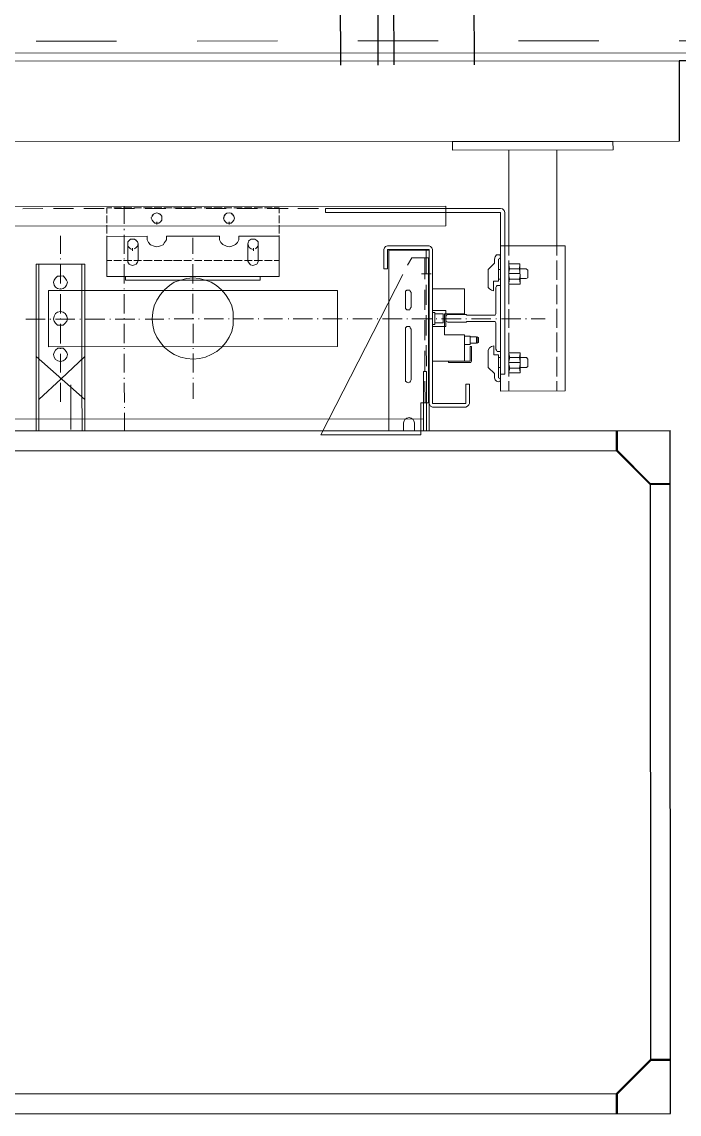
# Model space of a CAD drawing. Extents: x -165 to 137, y 302 to 416.
# Drawn here: x -11.076 to -10.258, y 391.67 to 393.029 of the extents above; entities that cross this region are included whole.
import ezdxf

# ---------------------------------------------------------------- set-up
doc = ezdxf.new("R2010")
doc.units = 0
doc.header["$LTSCALE"] = 0.02
doc.header["$MEASUREMENT"] = 0
doc.linetypes.add('HIDDEN', pattern=[0.375, 0.25, -0.125])
for name, color, linetype, lineweight in [('2H', 1, 'HIDDEN', 15), ('AR-ESQ-VT1', 1, 'CONTINUOUS', 9), ('P', 1, 'CONTINUOUS', 18)]:
    doc.layers.add(name, color=color, linetype=linetype, lineweight=lineweight)
for name, color, linetype in [('3', 3, 'CONTINUOUS'), ('47', 1, 'CONTINUOUS'), ('AR-ELV', 2, 'CONTINUOUS'), ('DT-PRJ', 1, 'HIDDEN'), ('PAREDE', 1, 'CONTINUOUS')]:
    doc.layers.add(name, color=color, linetype=linetype)

msp = doc.modelspace()

# ---------------------------------------------------------------- linework, layer by layer
at = {"layer": '2H', "lineweight": 9, "ltscale": 20}
msp.add_line((-11.8582, 393.0048), (-10.0582, 393.0059), dxfattribs=at)
at = {"layer": '3'}
for p, q in [((-10.3366, 392.5208), (-10.3366, 392.4958)), ((-10.3353, 392.5208), (-10.3353, 392.4963)), ((-10.2691, 392.4534), (-10.2941, 392.4534)), ((-10.2691, 392.4534), (-10.2941, 392.4534)), ((-10.2691, 392.4547), (-10.2936, 392.4546)), ((-10.2691, 392.4547), (-10.2936, 392.4546)), ((-10.2691, 392.4534), (-10.2691, 392.4547)), ((-10.2691, 392.4534), (-10.2691, 392.4547)), ((-10.2687, 391.7382), (-10.2937, 391.7382)), ((-10.2687, 391.7382), (-10.2937, 391.7382)), ((-10.2687, 391.737), (-10.2932, 391.7369)), ((-10.2687, 391.737), (-10.2932, 391.7369)), ((-10.3361, 391.6708), (-10.3361, 391.6958)), ((-10.3348, 391.6708), (-10.3348, 391.6952)), ((-10.3361, 391.6708), (-10.3348, 391.6708))]:
    msp.add_line(p, q, dxfattribs=at)
at = {"layer": '3', "ltscale": 35}
for p, q in [((-10.2941, 392.4534), (-10.3366, 392.4958)), ((-10.2936, 392.4546), (-10.3353, 392.4963)), ((-10.2937, 391.7382), (-10.3361, 391.6958)), ((-10.2932, 391.7369), (-10.3348, 391.6952))]:
    msp.add_line(p, q, dxfattribs=at)
at = {"layer": '47', "lineweight": 25, "ltscale": 35}
for p, q in [((-10.1082, 392.9809), (-10.2582, 392.9808)), ((-10.2582, 392.9808), (-10.2581, 392.8808))]:
    msp.add_line(p, q, dxfattribs=at)
at = {"layer": '47'}
for p, q in [((-11.5479, 392.52), (-10.2692, 392.5208)), ((-11.4942, 392.495), (-10.3366, 392.4958)), ((-11.4937, 391.695), (-10.3361, 391.6958)), ((-11.4937, 391.67), (-10.2687, 391.6708))]:
    msp.add_line(p, q, dxfattribs=at)
at = {"layer": '47', "ltscale": 0.5}
for p, q in [((-10.2692, 392.5208), (-10.2692, 392.5208)), ((-10.2687, 391.6708), (-10.2687, 391.7382))]:
    msp.add_line(p, q, dxfattribs=at)
at = {"layer": 'AR-ELV', "lineweight": 13}
for p, q in [((-11.8582, 392.9798), (-10.2582, 392.9808)), ((-11.8582, 392.9798), (-10.2582, 392.9808)), ((-11.7081, 392.8799), (-10.2581, 392.8808))]:
    msp.add_line(p, q, dxfattribs=at)
at = {"layer": 'AR-ESQ-VT1'}
msp.add_line((-10.0982, 392.9909), (-11.8682, 392.9898), dxfattribs=at)
at = {"layer": 'DT-PRJ'}
for p, q in [((-10.6794, 392.9755), (-10.68, 393.8744)), ((-10.6326, 392.9755), (-10.6331, 393.874)), ((-10.613, 392.9756), (-10.6136, 393.8738)), ((-10.513, 392.9756), (-10.5136, 393.873))]:
    msp.add_line(p, q, dxfattribs=at)
at = {"layer": 'P', "linetype": 'Continuous'}
for points in [[(-10.3405, 392.8803), (-10.5401, 392.8801)], [(-10.3404, 392.8699), (-10.5401, 392.8698), (-10.5401, 392.8801)], [(-10.3404, 392.8699), (-10.3405, 392.8803)], [(-10.47, 392.7506), (-10.4701, 392.8698)], [(-10.4104, 392.7506), (-10.4104, 392.8699)], [(-11.3481, 392.7993), (-10.5487, 392.7998)], [(-11.075, 392.7968), (-11.0499, 392.7969)], [(-11.0369, 392.7969), (-11.0119, 392.7969)], [(-10.9989, 392.7969), (-10.9739, 392.7969)], [(-10.9644, 392.7978), (-10.9704, 392.7978)], [(-10.9704, 392.7909), (-10.9704, 392.7978)], [(-10.9523, 392.7978), (-10.9618, 392.7978)], [(-10.9609, 392.7969), (-10.9358, 392.7969)], [(-10.9393, 392.7978), (-10.9497, 392.7978)], [(-10.9488, 392.7995), (-10.9488, 392.7779)], [(-10.9272, 392.7978), (-10.9367, 392.7978)], [(-10.9142, 392.7978), (-10.9246, 392.7978)], [(-10.9229, 392.7969), (-10.8969, 392.797)], [(-10.9021, 392.7978), (-10.9116, 392.7978)], [(-10.8892, 392.7978), (-10.8995, 392.7978)], [(-10.8771, 392.7978), (-10.8874, 392.7978)], [(-10.8848, 392.797), (-10.8598, 392.797)], [(-10.865, 392.7978), (-10.8745, 392.7978)], [(-10.852, 392.7979), (-10.8615, 392.7978)], [(-10.8399, 392.7979), (-10.8494, 392.7979)], [(-10.8468, 392.797), (-10.8218, 392.797)], [(-10.8269, 392.7979), (-10.8373, 392.7979)], [(-10.8148, 392.7979), (-10.8244, 392.7979)], [(-10.8019, 392.7979), (-10.8123, 392.7979)], [(-10.8088, 392.797), (-10.7829, 392.797)], [(-10.7898, 392.7979), (-10.7993, 392.7979)], [(-10.7768, 392.7979), (-10.7872, 392.7979)], [(-10.7647, 392.7979), (-10.7742, 392.7979)], [(-10.7708, 392.797), (-10.7448, 392.7971)], [(-10.7561, 392.7979), (-10.7621, 392.7979)], [(-10.7561, 392.791), (-10.7561, 392.7979)], [(-10.7327, 392.7971), (-10.7068, 392.7971)], [(-10.6982, 392.7971), (-10.5245, 392.7972)], [(-10.6982, 392.7919), (-10.6982, 392.7971)], [(-10.6947, 392.7971), (-10.6688, 392.7971)], [(-10.6558, 392.7971), (-10.6308, 392.7971)], [(-10.6187, 392.7971), (-10.5927, 392.7971)], [(-10.5798, 392.7972), (-10.5487, 392.7972)], [(-10.5487, 392.7756), (-10.5487, 392.7998)], [(-10.5487, 392.7972), (-10.4804, 392.7972)], [(-10.4804, 392.7972), (-10.4778, 392.7964), (-10.4761, 392.7946), (-10.4752, 392.792)], [(-10.9704, 392.7788), (-10.9704, 392.7883)], [(-10.9082, 392.7918), (-10.9056, 392.7909), (-10.9039, 392.79), (-10.9021, 392.7874), (-10.9021, 392.7849), (-10.9021, 392.7823), (-10.9038, 392.7805), (-10.9056, 392.7788), (-10.9082, 392.7788), (-10.9108, 392.7788), (-10.9125, 392.7805), (-10.9142, 392.7823), (-10.9151, 392.7848), (-10.9142, 392.7874), (-10.9125, 392.79), (-10.9108, 392.7909), (-10.9082, 392.7918)], [(-10.9082, 392.7788), (-10.9108, 392.7788), (-10.9125, 392.7805), (-10.9142, 392.7823), (-10.9151, 392.7848), (-10.9151, 392.7857)], [(-10.9142, 392.7883), (-10.9125, 392.79), (-10.9108, 392.7909), (-10.9082, 392.7918), (-10.9056, 392.7909), (-10.9047, 392.79)], [(-10.9082, 392.7771), (-10.9082, 392.7805)], [(-10.903, 392.7883), (-10.9021, 392.7874), (-10.9021, 392.7849), (-10.9021, 392.7823), (-10.9038, 392.7805), (-10.9056, 392.7788)], [(-10.8183, 392.7918), (-10.8157, 392.791), (-10.814, 392.7901), (-10.8122, 392.7875), (-10.8114, 392.7849), (-10.8122, 392.7823), (-10.814, 392.7806), (-10.8157, 392.7789), (-10.8183, 392.7789), (-10.8209, 392.7789), (-10.8226, 392.7806), (-10.8243, 392.7823), (-10.8252, 392.7849), (-10.8243, 392.7875), (-10.8226, 392.7901), (-10.8209, 392.791), (-10.8183, 392.7918)], [(-10.8183, 392.7789), (-10.8209, 392.7789), (-10.8226, 392.7806), (-10.8243, 392.7823), (-10.8252, 392.7849), (-10.8243, 392.7858)], [(-10.8243, 392.7884), (-10.8226, 392.7901), (-10.8209, 392.791), (-10.8183, 392.7918), (-10.8157, 392.791), (-10.8148, 392.7901)], [(-10.8183, 392.7771), (-10.8183, 392.7806)], [(-10.8131, 392.7884), (-10.8122, 392.7875), (-10.8114, 392.7849), (-10.8122, 392.7823), (-10.814, 392.7806), (-10.8157, 392.7789)], [(-10.7561, 392.7789), (-10.7561, 392.7884)], [(-10.6982, 392.7919), (-10.4813, 392.792)], [(-10.4813, 392.792), (-10.4804, 392.792), (-10.4804, 392.7912)], [(-10.4803, 392.5907), (-10.4804, 392.7912)], [(-10.4751, 392.5907), (-10.4752, 392.792)], [(-11.348, 392.7751), (-10.5487, 392.7756)], [(-10.9704, 392.7658), (-10.9704, 392.7762)], [(-10.9488, 392.7719), (-10.9488, 392.7701)], [(-10.7561, 392.7659), (-10.7561, 392.7763)], [(-11.0283, 392.7407), (-11.0283, 392.7632)], [(-10.9704, 392.7537), (-10.9704, 392.7632)], [(-10.9703, 392.7122), (-10.9704, 392.7623), (-10.9203, 392.7624)], [(-10.9488, 392.7641), (-10.9488, 392.7408)], [(-10.9444, 392.7529), (-10.9444, 392.7554), (-10.9427, 392.7572), (-10.941, 392.7589), (-10.9384, 392.7589), (-10.9358, 392.7589), (-10.9341, 392.7572), (-10.9323, 392.7555), (-10.9315, 392.7529)], [(-10.9444, 392.7529), (-10.9444, 392.733)], [(-10.9384, 392.7459), (-10.941, 392.7468), (-10.9427, 392.7485), (-10.9444, 392.7503), (-10.9444, 392.7529), (-10.9444, 392.7529)], [(-10.9436, 392.7563), (-10.9427, 392.7572), (-10.941, 392.7589), (-10.9384, 392.7589), (-10.9358, 392.7589), (-10.9341, 392.758)], [(-10.9332, 392.7563), (-10.9323, 392.7555), (-10.9315, 392.7529), (-10.9323, 392.7503), (-10.9341, 392.7485), (-10.9358, 392.7468)], [(-10.9315, 392.7529), (-10.9315, 392.733)], [(-10.8961, 392.7624), (-10.8961, 392.7581), (-10.8986, 392.7546), (-10.9004, 392.752), (-10.9047, 392.7503), (-10.9081, 392.7494), (-10.9116, 392.7503), (-10.9159, 392.752), (-10.9185, 392.7546), (-10.9203, 392.7581), (-10.9203, 392.7624)], [(-10.8304, 392.7624), (-10.8961, 392.7624)], [(-10.8632, 392.7408), (-10.8632, 392.7607)], [(-10.8062, 392.7624), (-10.8062, 392.7581), (-10.8079, 392.7547), (-10.8105, 392.7521), (-10.8148, 392.7503), (-10.8183, 392.7495), (-10.8217, 392.7503), (-10.8261, 392.7521), (-10.8286, 392.7547), (-10.8304, 392.7581), (-10.8304, 392.7624)], [(-10.7561, 392.7625), (-10.8062, 392.7624)], [(-10.7949, 392.7529), (-10.7941, 392.7555), (-10.7932, 392.7573), (-10.7906, 392.759), (-10.788, 392.759), (-10.7863, 392.759), (-10.7837, 392.7573), (-10.782, 392.7555), (-10.782, 392.753)], [(-10.7949, 392.7529), (-10.7949, 392.7322)], [(-10.788, 392.746), (-10.7906, 392.7469), (-10.7932, 392.7486), (-10.7941, 392.7504), (-10.7949, 392.7529), (-10.7949, 392.7529)], [(-10.7941, 392.7564), (-10.7932, 392.7573), (-10.7906, 392.759), (-10.788, 392.759), (-10.7863, 392.759), (-10.7846, 392.7581)], [(-10.7828, 392.7564), (-10.782, 392.7555), (-10.782, 392.753), (-10.782, 392.7504), (-10.7837, 392.7486), (-10.7854, 392.7469)], [(-10.782, 392.753), (-10.782, 392.7331)], [(-10.7561, 392.7538), (-10.7561, 392.7633)], [(-10.756, 392.7124), (-10.7561, 392.7625)], [(-10.9704, 392.7407), (-10.9704, 392.7511)], [(-10.9704, 392.7321), (-10.9704, 392.739)], [(-10.9384, 392.7442), (-10.9384, 392.7477)], [(-10.788, 392.7443), (-10.788, 392.7478)], [(-10.756, 392.7409), (-10.7561, 392.7512)], [(-10.756, 392.7322), (-10.756, 392.7391)], [(-10.6256, 392.7461), (-10.6247, 392.7479), (-10.6238, 392.7496), (-10.6212, 392.7505)], [(-10.6255, 392.7219), (-10.6256, 392.7461)], [(-10.5694, 392.7505), (-10.6212, 392.7505)], [(-10.6212, 392.7453), (-10.6212, 392.7461), (-10.6204, 392.7461)], [(-10.6212, 392.7219), (-10.6212, 392.7453)], [(-10.5702, 392.7462), (-10.6204, 392.7461)], [(-10.6195, 392.7453), (-10.6194, 392.5206)], [(-10.5694, 392.7453), (-10.6195, 392.7453)], [(-10.5728, 392.7453), (-10.5728, 392.7151)], [(-10.5702, 392.7462), (-10.5694, 392.7462), (-10.5694, 392.7453)], [(-10.5694, 392.7505), (-10.5677, 392.7496), (-10.5659, 392.7479), (-10.5651, 392.7462)], [(-10.5694, 392.7453), (-10.5692, 392.5206)], [(-10.5693, 392.5543), (-10.5694, 392.7453)], [(-10.5649, 392.5552), (-10.5651, 392.7462)], [(-10.4881, 392.7341), (-10.4873, 392.7367), (-10.4855, 392.7393), (-10.483, 392.7393)], [(-10.483, 392.7393), (-10.4812, 392.7393), (-10.4804, 392.7367), (-10.4812, 392.735), (-10.483, 392.7341)], [(-10.4804, 392.7506), (-10.4, 392.7506)], [(-10.4803, 392.5699), (-10.4804, 392.7506)], [(-10.47, 392.7506), (-10.47, 392.7385)], [(-10.4104, 392.7506), (-10.4104, 392.7385)], [(-10.3999, 392.57), (-10.4, 392.7506)], [(-10.998, 392.7278), (-11.0585, 392.7277)], [(-11.0585, 392.7277), (-11.0584, 392.5203)], [(-11.0585, 392.7277), (-11.0584, 392.5393)], [(-11.055, 392.7277), (-11.055, 392.6249)], [(-11.0283, 392.7338), (-11.0283, 392.7347)], [(-11.0282, 392.7035), (-11.0283, 392.7277)], [(-11.0015, 392.7278), (-11.0014, 392.5765)], [(-10.998, 392.7278), (-10.9979, 392.5394)], [(-10.9643, 392.7321), (-10.9704, 392.7321)], [(-10.9522, 392.7321), (-10.9617, 392.7321)], [(-10.9392, 392.7321), (-10.9496, 392.7321)], [(-10.9488, 392.7347), (-10.9488, 392.7338)], [(-10.9488, 392.7278), (-10.9487, 392.7036)], [(-10.9315, 392.733), (-10.9323, 392.7304), (-10.9341, 392.7278), (-10.9358, 392.7269), (-10.9384, 392.7261), (-10.941, 392.7269), (-10.9427, 392.7278), (-10.9444, 392.7304), (-10.9444, 392.733)], [(-10.9271, 392.7321), (-10.9367, 392.7321)], [(-10.9142, 392.7321), (-10.9246, 392.7321)], [(-10.9021, 392.7321), (-10.9116, 392.7321)], [(-10.8891, 392.7321), (-10.8995, 392.7321)], [(-10.877, 392.7322), (-10.8874, 392.7321)], [(-10.8649, 392.7322), (-10.8744, 392.7322)], [(-10.8632, 392.7339), (-10.8632, 392.7348)], [(-10.8632, 392.7036), (-10.8632, 392.7278)], [(-10.852, 392.7322), (-10.8615, 392.7322)], [(-10.8399, 392.7322), (-10.8494, 392.7322)], [(-10.8269, 392.7322), (-10.8373, 392.7322)], [(-10.8148, 392.7322), (-10.8243, 392.7322)], [(-10.8018, 392.7322), (-10.8122, 392.7322)], [(-10.7897, 392.7322), (-10.7992, 392.7322)], [(-10.782, 392.7331), (-10.782, 392.7305), (-10.7837, 392.7279), (-10.7863, 392.727), (-10.7889, 392.7262), (-10.7915, 392.727), (-10.7932, 392.7288), (-10.7949, 392.7313), (-10.7949, 392.7331)], [(-10.7768, 392.7322), (-10.7871, 392.7322)], [(-10.7647, 392.7322), (-10.7742, 392.7322)], [(-10.756, 392.7322), (-10.7621, 392.7322)], [(-10.591, 392.7358), (-10.5962, 392.7263)], [(-10.591, 392.7358), (-10.5702, 392.7358)], [(-10.5745, 392.709), (-10.5746, 392.7358)], [(-10.5701, 392.5552), (-10.5702, 392.7358)], [(-10.4881, 392.7289), (-10.4959, 392.7212)], [(-10.4881, 392.7289), (-10.4881, 392.7341)], [(-10.483, 392.7341), (-10.4829, 392.7065)], [(-10.47, 392.7324), (-10.47, 392.7082)], [(-10.4691, 392.722), (-10.47, 392.7272), (-10.47, 392.7281), (-10.4691, 392.7281), (-10.457, 392.7281)], [(-10.47, 392.7272), (-10.47, 392.7281), (-10.4691, 392.7281)], [(-10.47, 392.7039), (-10.47, 392.7272)], [(-10.457, 392.7281), (-10.4562, 392.7281), (-10.4562, 392.7272)], [(-10.4562, 392.7272), (-10.457, 392.722)], [(-10.4561, 392.7039), (-10.4562, 392.7272)], [(-10.4104, 392.7324), (-10.4103, 392.7082)], [(-11.0282, 392.713), (-11.0248, 392.7131), (-11.0222, 392.7105), (-11.0205, 392.7079), (-11.0196, 392.7053), (-11.0205, 392.7018), (-11.0222, 392.6992), (-11.0248, 392.6975), (-11.0282, 392.6966), (-11.0317, 392.6975), (-11.0343, 392.6992), (-11.036, 392.7018), (-11.0369, 392.7053), (-11.036, 392.7079), (-11.0343, 392.7105), (-11.0317, 392.713), (-11.0282, 392.713), (-11.0248, 392.7131), (-11.0222, 392.7105), (-11.0205, 392.7079), (-11.0196, 392.7053), (-11.0205, 392.7018), (-11.0222, 392.6992), (-11.0248, 392.6975), (-11.0282, 392.6966), (-11.0317, 392.6975), (-11.0343, 392.6992), (-11.036, 392.7018), (-11.0369, 392.7053), (-11.036, 392.7079), (-11.0343, 392.7105), (-11.0317, 392.713), (-11.0282, 392.713)], [(-10.756, 392.7124), (-10.9703, 392.7122)], [(-10.947, 392.7079), (-10.947, 392.7122)], [(-10.7794, 392.708), (-10.7794, 392.7123)], [(-10.6022, 392.715), (-10.7041, 392.5153)], [(-10.6212, 392.7219), (-10.6255, 392.7219)], [(-10.5668, 392.7159), (-10.5789, 392.7159)], [(-10.489, 392.6944), (-10.4916, 392.6952), (-10.4942, 392.697), (-10.4959, 392.6987), (-10.4959, 392.7212)], [(-10.4804, 392.7212), (-10.4829, 392.7212)], [(-10.4691, 392.7091), (-10.47, 392.7134), (-10.47, 392.7177), (-10.4691, 392.722)], [(-10.47, 392.716), (-10.4562, 392.716)], [(-10.4691, 392.722), (-10.457, 392.722)], [(-10.457, 392.722), (-10.4562, 392.7177), (-10.4561, 392.7134), (-10.457, 392.7091)], [(-10.4484, 392.7221), (-10.4562, 392.722)], [(-10.4484, 392.7221), (-10.4466, 392.7203)], [(-10.4466, 392.7203), (-10.4466, 392.7108)], [(-11.0282, 392.6966), (-11.0282, 392.6975)], [(-10.9487, 392.6975), (-10.9487, 392.6967)], [(-10.7794, 392.708), (-10.947, 392.7079)], [(-10.8632, 392.7106), (-10.8554, 392.7097), (-10.8476, 392.708), (-10.8407, 392.7054), (-10.8338, 392.7011), (-10.8277, 392.6959), (-10.8226, 392.6898), (-10.8182, 392.6829), (-10.8148, 392.676), (-10.813, 392.6682), (-10.813, 392.6596), (-10.813, 392.6518), (-10.8147, 392.644), (-10.8182, 392.6371), (-10.8225, 392.6302), (-10.8277, 392.6242), (-10.8337, 392.619), (-10.8407, 392.6155), (-10.8476, 392.6121), (-10.8553, 392.6103), (-10.8631, 392.6094), (-10.8709, 392.6103), (-10.8787, 392.612), (-10.8865, 392.6155), (-10.8925, 392.6189), (-10.8986, 392.6241), (-10.9038, 392.6302), (-10.9081, 392.6371), (-10.9115, 392.644), (-10.9133, 392.6518), (-10.9141, 392.6595), (-10.9133, 392.6682), (-10.9116, 392.676), (-10.9081, 392.6829), (-10.9038, 392.6898), (-10.8986, 392.6958), (-10.8926, 392.701), (-10.8865, 392.7054), (-10.8787, 392.708), (-10.871, 392.7097), (-10.8632, 392.7106)], [(-10.8632, 392.6967), (-10.8632, 392.6976)], [(-10.5728, 392.7021), (-10.5728, 392.677)], [(-10.489, 392.7065), (-10.489, 392.6944)], [(-10.4829, 392.7065), (-10.489, 392.7065)], [(-10.4864, 392.6987), (-10.4855, 392.7004), (-10.4847, 392.7013), (-10.4829, 392.7013), (-10.4803, 392.7013)], [(-10.4864, 392.6987), (-10.4864, 392.6659)], [(-10.4803, 392.7091), (-10.4829, 392.7091)], [(-10.4803, 392.6192), (-10.4803, 392.7013)], [(-10.47, 392.7039), (-10.4691, 392.7091)], [(-10.4691, 392.703), (-10.47, 392.703), (-10.47, 392.7039)], [(-10.47, 392.7022), (-10.47, 392.678)], [(-10.4691, 392.7091), (-10.457, 392.7091)], [(-10.4691, 392.703), (-10.457, 392.703)], [(-10.457, 392.7091), (-10.4561, 392.7039)], [(-10.4561, 392.7039), (-10.4561, 392.703), (-10.457, 392.703)], [(-10.4484, 392.71), (-10.4561, 392.7099)], [(-10.4466, 392.7108), (-10.4484, 392.71)], [(-10.4103, 392.7022), (-10.4103, 392.678)], [(-11.0429, 392.6949), (-10.6834, 392.6951)], [(-11.0429, 392.6949), (-11.0429, 392.6249)], [(-11.0282, 392.6664), (-11.0282, 392.6906)], [(-10.9487, 392.6906), (-10.9487, 392.6664)], [(-10.8632, 392.6665), (-10.8632, 392.6907)], [(-10.6834, 392.6951), (-10.6834, 392.6251)], [(-10.5987, 392.6926), (-10.5987, 392.6943), (-10.597, 392.6952), (-10.5953, 392.6952), (-10.5935, 392.6952), (-10.5927, 392.6943), (-10.5918, 392.6926)], [(-10.5987, 392.6744), (-10.5987, 392.6926)], [(-10.5918, 392.6744), (-10.5918, 392.6926)], [(-10.5745, 392.671), (-10.5745, 392.696)], [(-10.5253, 392.6969), (-10.565, 392.6969)], [(-10.565, 392.607), (-10.565, 392.6969)], [(-10.5253, 392.6658), (-10.5253, 392.6969)], [(-10.5918, 392.6744), (-10.5927, 392.6727), (-10.5935, 392.671), (-10.5953, 392.671), (-10.597, 392.671), (-10.5987, 392.6727), (-10.5987, 392.6744)], [(-10.47, 392.6719), (-10.4699, 392.6486)], [(-10.4103, 392.672), (-10.4103, 392.6486)], [(-11.0714, 392.6594), (-11.0472, 392.6595)], [(-11.0412, 392.6595), (-11.0403, 392.6595)], [(-11.0282, 392.669), (-11.0248, 392.6681), (-11.0222, 392.6664), (-11.0204, 392.6629), (-11.0196, 392.6595), (-11.0204, 392.6569), (-11.0222, 392.6543), (-11.0248, 392.6517), (-11.0282, 392.6517), (-11.0317, 392.6517), (-11.0343, 392.6543), (-11.036, 392.6569), (-11.0369, 392.6595), (-11.036, 392.6629), (-11.0343, 392.6664), (-11.0317, 392.6681), (-11.0282, 392.669), (-11.0248, 392.6681), (-11.0222, 392.6664), (-11.0204, 392.6629), (-11.0196, 392.6595), (-11.0204, 392.6569), (-11.0222, 392.6543), (-11.0248, 392.6517), (-11.0282, 392.6517), (-11.0317, 392.6517), (-11.0343, 392.6543), (-11.036, 392.6569), (-11.0369, 392.6595), (-11.036, 392.6629), (-11.0343, 392.6664), (-11.0317, 392.6681), (-11.0282, 392.669)], [(-11.0343, 392.6595), (-11.0101, 392.6595)], [(-11.0282, 392.6595), (-11.0282, 392.6603)], [(-11.004, 392.6595), (-11.0032, 392.6595)], [(-10.9971, 392.6595), (-10.9729, 392.6595)], [(-10.9669, 392.6595), (-10.966, 392.6595)], [(-10.9599, 392.6595), (-10.9357, 392.6595)], [(-10.9487, 392.6604), (-10.9487, 392.6595)], [(-10.9306, 392.6595), (-10.9297, 392.6595)], [(-10.9228, 392.6595), (-10.8994, 392.6595)], [(-10.8934, 392.6596), (-10.8925, 392.6596)], [(-10.8865, 392.6596), (-10.8623, 392.6596)], [(-10.8632, 392.6596), (-10.8632, 392.6604)], [(-10.8562, 392.6596), (-10.8554, 392.6596)], [(-10.8493, 392.6596), (-10.8251, 392.6596)], [(-10.8191, 392.6596), (-10.8182, 392.6596)], [(-10.8122, 392.6596), (-10.788, 392.6596)], [(-10.7819, 392.6596), (-10.7811, 392.6596)], [(-10.775, 392.6596), (-10.7517, 392.6596)], [(-10.7448, 392.6596), (-10.7439, 392.6596)], [(-10.7387, 392.6596), (-10.7145, 392.6597)], [(-10.7085, 392.6597), (-10.7076, 392.6597)], [(-10.7015, 392.6597), (-10.6774, 392.6597)], [(-10.6713, 392.6597), (-10.6704, 392.6597)], [(-10.6644, 392.6597), (-10.6402, 392.6597)], [(-10.6341, 392.6597), (-10.6333, 392.6597)], [(-10.6272, 392.6597), (-10.603, 392.6597)], [(-10.597, 392.6597), (-10.5961, 392.6597)], [(-10.5909, 392.6597), (-10.5659, 392.6598)], [(-10.5745, 392.633), (-10.5745, 392.658)], [(-10.5728, 392.6641), (-10.5728, 392.639)], [(-10.565, 392.6503), (-10.565, 392.6701), (-10.5486, 392.6701)], [(-10.565, 392.6675), (-10.5624, 392.6675), (-10.5624, 392.6528)], [(-10.5624, 392.6658), (-10.552, 392.6658), (-10.552, 392.6546)], [(-10.5607, 392.6598), (-10.5598, 392.6598)], [(-10.5538, 392.6598), (-10.5296, 392.6598)], [(-10.5253, 392.6658), (-10.5503, 392.6658)], [(-10.5503, 392.6399), (-10.5503, 392.6658)], [(-10.5486, 392.6503), (-10.5486, 392.6701)], [(-10.546, 392.6554), (-10.5477, 392.6563), (-10.5486, 392.658), (-10.5486, 392.6624), (-10.5477, 392.6641), (-10.546, 392.665)], [(-10.5227, 392.665), (-10.546, 392.665)], [(-10.5235, 392.6598), (-10.5227, 392.6598)], [(-10.5227, 392.6641), (-10.5227, 392.6641), (-10.5227, 392.665)], [(-10.4881, 392.6641), (-10.5227, 392.6641)], [(-10.5166, 392.6598), (-10.4924, 392.6598)], [(-10.4864, 392.6659), (-10.4872, 392.6641), (-10.4881, 392.6641)], [(-10.4864, 392.6598), (-10.4855, 392.6598)], [(-10.4794, 392.6598), (-10.4553, 392.6598)], [(-10.4492, 392.6598), (-10.4483, 392.6598)], [(-10.4423, 392.6598), (-10.425, 392.6598)], [(-11.0282, 392.6292), (-11.0282, 392.6534)], [(-10.9487, 392.6535), (-10.9487, 392.6293)], [(-10.8631, 392.6293), (-10.8631, 392.6535)], [(-10.5987, 392.6468), (-10.5987, 392.6485), (-10.597, 392.6502), (-10.5952, 392.6502), (-10.5935, 392.6502), (-10.5927, 392.6485), (-10.5918, 392.6468)], [(-10.5987, 392.5837), (-10.5987, 392.6468)], [(-10.5917, 392.5837), (-10.5918, 392.6468)], [(-10.565, 392.6528), (-10.5624, 392.6528)], [(-10.5486, 392.6503), (-10.565, 392.6503)], [(-10.5624, 392.6546), (-10.552, 392.6546)], [(-10.5227, 392.6555), (-10.546, 392.6554)], [(-10.4881, 392.6563), (-10.5227, 392.6563)], [(-10.5227, 392.6555), (-10.5227, 392.6563), (-10.5227, 392.6563)], [(-10.4881, 392.6563), (-10.4872, 392.6563), (-10.4864, 392.6546)], [(-10.4863, 392.6218), (-10.4864, 392.6546)], [(-10.5252, 392.6399), (-10.5503, 392.6399)], [(-10.5252, 392.6399), (-10.5252, 392.6071)], [(-10.5252, 392.6382), (-10.5183, 392.6382), (-10.5183, 392.6278)], [(-10.5105, 392.6373), (-10.5183, 392.6373)], [(-10.5105, 392.6295), (-10.5183, 392.6295)], [(-10.5105, 392.6295), (-10.5105, 392.6373)], [(-10.5097, 392.6365), (-10.5105, 392.6365)], [(-10.5097, 392.6304), (-10.5105, 392.6304)], [(-10.5097, 392.6295), (-10.5097, 392.6373)], [(-10.508, 392.6365), (-10.5097, 392.6373)], [(-10.508, 392.6365), (-10.5079, 392.6304), (-10.5097, 392.6295)], [(-10.4699, 392.6425), (-10.4699, 392.6183)], [(-10.4103, 392.6426), (-10.4103, 392.6184)], [(-11.055, 392.6249), (-11.0549, 392.5203)], [(-11.0429, 392.6249), (-10.6834, 392.6251)], [(-11.0282, 392.6232), (-11.0247, 392.6232), (-11.0221, 392.6206), (-11.0204, 392.618), (-11.0195, 392.6154), (-11.0204, 392.6119), (-11.0221, 392.6093), (-11.0247, 392.6076), (-11.0282, 392.6068), (-11.0316, 392.6076), (-11.0342, 392.6093), (-11.036, 392.6119), (-11.0368, 392.6154), (-11.036, 392.618), (-11.0342, 392.6206), (-11.0316, 392.6232), (-11.0282, 392.6232), (-11.0247, 392.6232), (-11.0221, 392.6206), (-11.0204, 392.618), (-11.0195, 392.6154), (-11.0204, 392.6119), (-11.0221, 392.6093), (-11.0247, 392.6076), (-11.0282, 392.6068), (-11.0316, 392.6076), (-11.0342, 392.6093), (-11.036, 392.6119), (-11.0368, 392.6154), (-11.036, 392.618), (-11.0342, 392.6206), (-11.0316, 392.6232), (-11.0282, 392.6232)], [(-11.0282, 392.6223), (-11.0282, 392.6232)], [(-11.0282, 392.5929), (-11.0282, 392.6163)], [(-10.9487, 392.6232), (-10.9487, 392.6224)], [(-10.9487, 392.6163), (-10.9487, 392.593)], [(-10.8631, 392.6224), (-10.8631, 392.6233)], [(-10.8631, 392.593), (-10.8631, 392.6164)], [(-10.5745, 392.5949), (-10.5745, 392.62)], [(-10.5728, 392.6269), (-10.5727, 392.601)], [(-10.5183, 392.6278), (-10.5252, 392.6278)], [(-10.5183, 392.6079), (-10.5183, 392.6252)], [(-10.5166, 392.6252), (-10.5183, 392.6252)], [(-10.5166, 392.6071), (-10.5166, 392.6252)], [(-10.4958, 392.6209), (-10.4941, 392.6235), (-10.4915, 392.6252), (-10.4889, 392.6261)], [(-10.4958, 392.6209), (-10.4958, 392.5993)], [(-10.4889, 392.6149), (-10.4889, 392.6261)], [(-10.4829, 392.6192), (-10.4846, 392.6192), (-10.4855, 392.6209), (-10.4863, 392.6218)], [(-10.4803, 392.6192), (-10.4829, 392.6192)], [(-10.4699, 392.6166), (-10.4699, 392.6175), (-10.457, 392.6175)], [(-10.4699, 392.6166), (-10.4699, 392.5933)], [(-10.469, 392.6114), (-10.4699, 392.6166)], [(-10.457, 392.6175), (-10.4561, 392.6175), (-10.4561, 392.6166)], [(-10.4561, 392.6166), (-10.457, 392.6114)], [(-10.4561, 392.6166), (-10.4561, 392.5933)], [(-11.0584, 392.6128), (-10.9979, 392.5592)], [(-11.0549, 392.5592), (-11.0273, 392.5851), (-10.9979, 392.6128)], [(-10.5192, 392.6071), (-10.565, 392.607)], [(-10.5451, 392.6053), (-10.5451, 392.6071)], [(-10.5183, 392.6053), (-10.5451, 392.6053)], [(-10.5183, 392.6079), (-10.5183, 392.6071), (-10.5192, 392.6071)], [(-10.5166, 392.6071), (-10.5174, 392.6053), (-10.5183, 392.6053)], [(-10.4829, 392.6149), (-10.4889, 392.6149)], [(-10.4829, 392.5864), (-10.4829, 392.6149)], [(-10.4803, 392.6114), (-10.4829, 392.6114)], [(-10.4699, 392.6123), (-10.4699, 392.5881)], [(-10.469, 392.5985), (-10.4699, 392.6028), (-10.4699, 392.6071), (-10.469, 392.6114)], [(-10.4699, 392.6054), (-10.4561, 392.6054)], [(-10.469, 392.6114), (-10.457, 392.6114)], [(-10.457, 392.6114), (-10.4561, 392.6071), (-10.4561, 392.6028), (-10.4569, 392.5985)], [(-10.4483, 392.6114), (-10.4561, 392.6114)], [(-10.4466, 392.6097), (-10.4483, 392.6114)], [(-10.4466, 392.6002), (-10.4466, 392.6097)], [(-10.4103, 392.6123), (-10.4103, 392.5881)], [(-10.5762, 392.5941), (-10.5762, 392.5206)], [(-10.5727, 392.5941), (-10.5762, 392.5941)], [(-10.5727, 392.5941), (-10.5727, 392.5206)], [(-10.488, 392.5915), (-10.4958, 392.5993)], [(-10.488, 392.5915), (-10.488, 392.5863)], [(-10.4803, 392.5993), (-10.4829, 392.5993)], [(-10.4751, 392.5907), (-10.4803, 392.5907)], [(-10.4699, 392.5933), (-10.469, 392.5985)], [(-10.469, 392.5924), (-10.4699, 392.5924), (-10.4699, 392.5933)], [(-10.469, 392.5924), (-10.4699, 392.5924), (-10.4699, 392.5933)], [(-10.469, 392.5985), (-10.4569, 392.5985)], [(-10.469, 392.5924), (-10.4569, 392.5924)], [(-10.4569, 392.5985), (-10.4561, 392.5933)], [(-10.4561, 392.5933), (-10.4561, 392.5924), (-10.4569, 392.5924)], [(-10.4483, 392.5993), (-10.4561, 392.5993)], [(-10.4483, 392.5993), (-10.4466, 392.6002)], [(-11.0282, 392.5851), (-11.0282, 392.586)], [(-11.0282, 392.5566), (-11.0282, 392.58)], [(-11.0152, 392.5221), (-11.0152, 392.5774)], [(-11.0014, 392.5765), (-11.0013, 392.5203)], [(-10.9487, 392.5861), (-10.9487, 392.5852)], [(-10.9487, 392.58), (-10.9486, 392.5558)], [(-10.8631, 392.5853), (-10.8631, 392.5861)], [(-10.8631, 392.5602), (-10.8631, 392.5801)], [(-10.5917, 392.5837), (-10.5926, 392.582), (-10.5935, 392.5811), (-10.5952, 392.5802), (-10.5969, 392.5811), (-10.5987, 392.582), (-10.5987, 392.5837)], [(-10.5744, 392.5552), (-10.5745, 392.582)], [(-10.5727, 392.588), (-10.5727, 392.563)], [(-10.5235, 392.5785), (-10.5192, 392.5786), (-10.5191, 392.5544)], [(-10.5235, 392.5552), (-10.5235, 392.5785)], [(-10.4829, 392.5864), (-10.4811, 392.5855), (-10.4803, 392.5838), (-10.4811, 392.582), (-10.4829, 392.5812), (-10.4855, 392.582), (-10.4872, 392.5838), (-10.488, 392.5863)], [(-10.4699, 392.582), (-10.4699, 392.5699)], [(-10.4103, 392.5821), (-10.4103, 392.57)], [(-10.9979, 392.5739), (-10.9979, 392.5204)], [(-10.4803, 392.5699), (-10.3999, 392.57)], [(-10.9486, 392.5498), (-10.9486, 392.5489)], [(-10.5796, 392.5154), (-10.5796, 392.5552)], [(-10.5701, 392.5552), (-10.5796, 392.5552)], [(-10.5727, 392.55), (-10.5727, 392.5206)], [(-10.5649, 392.55), (-10.5675, 392.5509), (-10.5684, 392.5526), (-10.5693, 392.5543)], [(-10.5641, 392.5543), (-10.5649, 392.5543), (-10.5649, 392.5552)], [(-10.5235, 392.55), (-10.5649, 392.55)], [(-10.5243, 392.5544), (-10.5641, 392.5543), (-10.5243, 392.5544)], [(-10.5235, 392.5552), (-10.5235, 392.5544), (-10.5243, 392.5544)], [(-10.5191, 392.5544), (-10.52, 392.5526), (-10.5217, 392.5509), (-10.5235, 392.55)], [(-11.3202, 392.5348), (-10.5762, 392.5353)], [(-10.9486, 392.5429), (-10.9486, 392.5204)], [(-10.6012, 392.5301), (-10.6004, 392.5327), (-10.5995, 392.5344), (-10.5969, 392.5362), (-10.5943, 392.537), (-10.5917, 392.5362), (-10.5891, 392.5344), (-10.5883, 392.5327), (-10.5874, 392.5301)], [(-10.6012, 392.5301), (-10.6012, 392.5206)], [(-10.5874, 392.5206), (-10.5874, 392.5301)], [(-10.7041, 392.5153), (-10.5796, 392.5154)]]:
    msp.add_lwpolyline(points, dxfattribs=at)
at = {"layer": 'PAREDE', "lineweight": 25, "ltscale": 35}
for p, q in [((-10.2691, 392.4398), (-10.2692, 392.5208)), ((-10.2691, 392.4534), (-10.2941, 392.4534)), ((-10.2941, 392.4534), (-10.2937, 391.7382)), ((-10.2691, 392.4284), (-10.2691, 392.4534)), ((-10.2687, 391.6708), (-10.2691, 392.4297)), ((-10.2687, 391.7382), (-10.2937, 391.7382))]:
    msp.add_line(p, q, dxfattribs=at)

doc.saveas('drawing.dxf')
